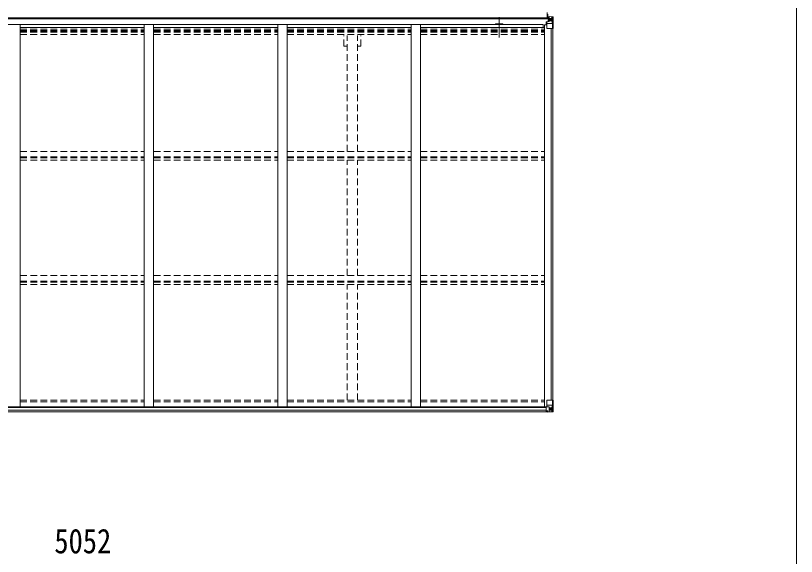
# Model space of a CAD drawing. Units: millimetres at full size, sheet at 1:30; details may follow other scales. Extents: x -8432 to 8432, y -5820 to 5820.
# Drawn here: x 3816 to 8008, y 94 to 2997 of the extents above; entities that cross this region are included whole.
import ezdxf
from ezdxf.enums import TextEntityAlignment as Align

# ---------------------------------------------------------------- set-up
doc = ezdxf.new("R2010")
doc.units = ezdxf.units.MM
doc.header["$LTSCALE"] = 30
doc.linetypes.add('CHAIN1', pattern=[8, 5, -1, 1, -1])
doc.linetypes.add('DASHED1', pattern=[1.8, 1.2, -0.6])
for name, color, linetype, lineweight in [('0-1_本体', 5, 'CHAIN1', 9), ('0-3_ELV2', 4, 'Continuous', 9), ('0-4_TABLE1', 6, 'Continuous', 9), ('0-6_OTH_LINE', 6, 'Continuous', 9), ('F-0_240', 7, 'Continuous', 9)]:
    doc.layers.add(name, color=color, linetype=linetype, lineweight=lineweight)
doc.styles.add('ＭＳ ゴシック', font='')
doc.styles.get('ＭＳ ゴシック').set_extended_font_data('MS Gothic')

msp = doc.modelspace()

# ---------------------------------------------------------------- linework, layer by layer
at = {"layer": '0-1_本体'}
msp.add_line((6412.83, 2988.4), (6412.83, 2879.64), dxfattribs=at)
at = {"layer": '0-3_ELV2'}
for p, q in [((6670.83, 2983.94), (1677.83, 2983.94)), ((6670.83, 2979.2), (1677.83, 2979.2)), ((6670.83, 2979.2), (6670.83, 3014.2)), ((6670.83, 2986.88), (6678.83, 2986.88)), ((6673.33, 2989.02), (6678.83, 2989.02)), ((1700.83, 2948.74), (6647.83, 2948.74)), ((3841.33, 2948.72), (3841.33, 896.25)), ((4507.33, 2948.72), (4507.33, 896.25)), ((4557.33, 2948.72), (4557.33, 896.25)), ((5223.33, 2948.72), (5223.33, 896.25)), ((5273.33, 2948.72), (5273.33, 896.25)), ((5939.33, 2948.72), (5939.33, 896.25)), ((5989.33, 2948.72), (5989.33, 896.25)), ((6400.33, 2953.08), (6425.33, 2953.08)), ((6647.83, 2933.22), (6647.83, 2948.74)), ((6655.33, 2946.9), (6655.33, 896.25)), ((6655.33, 2946.9), (6668.33, 2946.9)), ((3841.33, 2933.22), (4507.33, 2933.22)), ((4557.33, 2933.22), (5223.33, 2933.22)), ((5273.33, 2933.22), (5939.33, 2933.22)), ((5989.33, 2933.22), (6655.33, 2933.22)), ((6690.63, 2928.25), (6690.63, 932.27)), ((6700.33, 2928.25), (6700.33, 932.27)), ((1673.07, 896.25), (6675.6, 896.25)), ((1684.83, 893.99), (6663.83, 893.99)), ((1674.83, 870.48), (6673.83, 870.48)), ((1684.83, 878.38), (6663.83, 878.38))]:
    msp.add_line(p, q, dxfattribs=at)
at = {"layer": '0-3_ELV2', "linetype": 'DASHED1'}
for p, q in [((3841.33, 2924.83), (4507.33, 2924.83)), ((3841.33, 2916.63), (4507.33, 2916.63)), ((3841.33, 2912.7), (4507.33, 2912.7)), ((3841.33, 2907.62), (4507.33, 2907.62)), ((3841.33, 2894.61), (4507.33, 2894.61)), ((4557.33, 2924.83), (5223.33, 2924.83)), ((4557.33, 2916.63), (5223.33, 2916.63)), ((4557.33, 2912.7), (5223.33, 2912.7)), ((4557.33, 2907.62), (5223.33, 2907.62)), ((4557.33, 2894.61), (5223.33, 2894.61)), ((5273.33, 2924.83), (5939.33, 2924.83)), ((5273.33, 2916.63), (5939.33, 2916.63)), ((5273.33, 2912.7), (5939.33, 2912.7)), ((5273.33, 2907.62), (5939.33, 2907.62)), ((5273.33, 2894.61), (5939.33, 2894.61)), ((5989.33, 2924.83), (6655.33, 2924.83)), ((5989.33, 2916.63), (6655.33, 2916.63)), ((5989.33, 2912.7), (6655.33, 2912.7)), ((5989.33, 2907.62), (6655.33, 2907.62)), ((5989.33, 2894.61), (6655.33, 2894.61)), ((5579.14, 2833.02), (5579.14, 2889.29)), ((5596.83, 2267.96), (5596.83, 2889.29)), ((5651.83, 2267.96), (5651.83, 2889.29)), ((5669.54, 2833.02), (5669.54, 2889.29)), ((5596.83, 2833.02), (5579.14, 2833.02)), ((5669.54, 2833.02), (5651.83, 2833.02)), ((3841.37, 2267.96), (4507.33, 2267.96)), ((4557.37, 2267.96), (5223.33, 2267.96)), ((5273.37, 2267.96), (5939.33, 2267.96)), ((5989.37, 2267.96), (6655.33, 2267.96)), ((3841.37, 2238.22), (4507.33, 2238.22)), ((3841.37, 2233.67), (4507.33, 2233.67)), ((4557.37, 2238.22), (5223.33, 2238.22)), ((4557.37, 2233.67), (5223.33, 2233.67)), ((5273.37, 2238.22), (5939.33, 2238.22)), ((5273.37, 2233.67), (5939.33, 2233.67)), ((5989.37, 2238.22), (6655.33, 2238.22)), ((5989.37, 2233.67), (6655.33, 2233.67)), ((3841.37, 2220.66), (4507.33, 2220.66)), ((4557.37, 2220.66), (5223.33, 2220.66)), ((5273.37, 2220.66), (5939.33, 2220.66)), ((5596.83, 1600.97), (5596.83, 2220.66)), ((5651.83, 1600.97), (5651.83, 2220.66)), ((5989.37, 2220.66), (6655.33, 2220.66)), ((3841.37, 1600.97), (4507.33, 1600.97)), ((4557.37, 1600.97), (5223.33, 1600.97)), ((5273.37, 1600.97), (5939.33, 1600.97)), ((5989.37, 1600.97), (6655.33, 1600.97)), ((3841.37, 1571.23), (4507.33, 1571.23)), ((3841.37, 1566.68), (4507.33, 1566.68)), ((3841.37, 1553.67), (4507.33, 1553.67)), ((4557.37, 1571.23), (5223.33, 1571.23)), ((4557.37, 1566.68), (5223.33, 1566.68)), ((4557.37, 1553.67), (5223.33, 1553.67)), ((5273.37, 1571.23), (5939.33, 1571.23)), ((5273.37, 1566.68), (5939.33, 1566.68)), ((5273.37, 1553.67), (5939.33, 1553.67)), ((5596.83, 932.42), (5596.83, 1553.67)), ((5651.83, 932.42), (5651.83, 1553.67)), ((5989.37, 1571.23), (6655.33, 1571.23)), ((5989.37, 1566.68), (6655.33, 1566.68)), ((5989.37, 1553.67), (6655.33, 1553.67)), ((3841.33, 932.42), (4507.33, 932.42)), ((3841.33, 924.08), (4507.33, 924.08)), ((4557.33, 932.42), (5223.33, 932.42)), ((4557.33, 924.08), (5223.33, 924.08)), ((5273.33, 932.42), (5939.33, 932.42)), ((5273.33, 924.08), (5939.33, 924.08)), ((5989.33, 932.42), (6655.33, 932.42)), ((5989.33, 924.08), (6655.33, 924.08))]:
    msp.add_line(p, q, dxfattribs=at)
at = {"layer": '0-3_ELV2'}
for centre, start, end in [((6400.33, 2940.58), 90, 139.2822), ((6425.33, 2940.58), 40.7178, 90)]:
    msp.add_arc(centre, 12.5, start, end, dxfattribs=at)
at = {"layer": '0-4_TABLE1'}
for p, q in [((6670.83, 2988.2), (6670.83, 3005.2)), ((6673.33, 2989.45), (6670.83, 2989.45)), ((6673.33, 2989.23), (6670.83, 2989.23)), ((6673.33, 2988.2), (6670.83, 2988.2)), ((6670.83, 2986.21), (6678.33, 2986.21)), ((6670.83, 2986.18), (6678.33, 2986.18)), ((6670.83, 2985.18), (6678.83, 2985.18)), ((6678.34, 2984.25), (6670.83, 2984.32)), ((6670.83, 2984.16), (6678.34, 2984.09)), ((6671.83, 2988.2), (6671.83, 3005.2)), ((6673.33, 2988.2), (6673.33, 3005.2)), ((6673.83, 2989.02), (6673.83, 2991.65)), ((6673.83, 2991.65), (6701.4, 2989.96)), ((6680.33, 2990.37), (6673.83, 2990.76)), ((6673.83, 2989.84), (6678.83, 2989.75)), ((6674.83, 2964.15), (6674.83, 2984.12)), ((6678.73, 2983.88), (6674.83, 2983.88)), ((6674.83, 2980.25), (6678.83, 2980.25)), ((6678.33, 2986.21), (6678.33, 2984.25)), ((6678.34, 2984.09), (6678.34, 2984.25)), ((6678.83, 2985.54), (6680.33, 2985.54)), ((6678.83, 2982.01), (6692.33, 2982.01)), ((6680.33, 2965.15), (6680.33, 2991.25)), ((6680.33, 2991.14), (6692.33, 2990.35)), ((6694.67, 2981.95), (6692.33, 2982.01)), ((6692.43, 2990.35), (6700.35, 2989.87)), ((6694.67, 2968.48), (6694.67, 2981.95)), ((6695.52, 2985.46), (6698.26, 2989.13)), ((6699.49, 2988.9), (6699.49, 2988.83)), ((6699.49, 2928.25), (6699.49, 2988.83)), ((6701.4, 2989.92), (6701.4, 2989.96)), ((6702.33, 2988.96), (6702.33, 2928.25)), ((6668.88, 2963.16), (6663.83, 2963.12)), ((6663.83, 2946.9), (6663.83, 2963.12)), ((6663.83, 2961.4), (6668.33, 2961.38)), ((6663.83, 2951.25), (6668.33, 2951.25)), ((6664.83, 2963.13), (6664.83, 2961.39)), ((6668.33, 2929.25), (6668.33, 2962.35)), ((6692.33, 2954.92), (6668.33, 2954.92)), ((6679.51, 2964.89), (6669.16, 2963.24)), ((6669.16, 2962.61), (6679.51, 2964.26)), ((6669.16, 2963.24), (6669.16, 2962.61)), ((6674.83, 2972.05), (6678.83, 2972.05)), ((6678.83, 2968.45), (6692.33, 2968.45)), ((6679.51, 2964.26), (6679.51, 2964.89)), ((6686.85, 2974.81), (6686.85, 2973.85)), ((6692.33, 2968.45), (6694.67, 2968.48)), ((6692.33, 2968.45), (6692.33, 2968.45)), ((6698.95, 2955.13), (6692.33, 2954.92)), ((6698.95, 2955.13), (6694.8, 2967.22)), ((6702.33, 2928.25), (6669.33, 2928.25)), ((6668.33, 931.27), (6668.33, 898.18)), ((6702.33, 932.27), (6669.33, 932.27)), ((6699.49, 932.27), (6699.49, 871.69)), ((6702.33, 871.56), (6702.33, 932.27)), ((6663.83, 895.12), (6663.83, 874.96)), ((6673.83, 896.06), (6664.83, 896.03)), ((6692.33, 905.61), (6668.33, 905.61)), ((6669.16, 897.92), (6679.51, 896.26)), ((6669.16, 897.28), (6669.16, 897.92)), ((6676.81, 896.06), (6669.16, 897.28)), ((6680.33, 896.06), (6673.83, 896.06)), ((6679.51, 896.26), (6679.51, 896.06)), ((6680.33, 896.06), (6680.33, 869.27)), ((6680.33, 892.07), (6692.33, 892.07)), ((6687.81, 885.71), (6687.81, 886.67)), ((6698.95, 905.39), (6692.33, 905.61)), ((6692.33, 892.07), (6692.33, 892.07)), ((6692.33, 892.07), (6694.67, 892.04)), ((6694.67, 892.04), (6694.67, 878.57)), ((6698.95, 905.39), (6694.8, 893.31)), ((6664.83, 874.25), (6673.83, 874.19)), ((6673.83, 868.88), (6673.83, 874.82)), ((6692.33, 878.52), (6680.33, 878.52)), ((6680.33, 869.39), (6692.33, 870.17)), ((6694.67, 878.57), (6692.33, 878.51)), ((6692.43, 870.18), (6700.35, 870.65)), ((6695.52, 875.06), (6698.26, 871.4)), ((6699.49, 871.62), (6699.49, 871.69)), ((6701.4, 870.61), (6701.4, 870.56))]:
    msp.add_line(p, q, dxfattribs=at)
for points in [[(6673.83, 2990.25), (6678.83, 2990.25), (6678.83, 2964.79)], [(6685.89, 2976.73), (6684.93, 2976.73), (6684.93, 2975.77), (6685.89, 2975.77)], [(6687.81, 2977.69), (6687.81, 2978.65), (6686.85, 2978.65), (6686.85, 2977.69)], [(6688.77, 2975.77), (6689.73, 2975.77), (6689.73, 2976.73), (6688.77, 2976.73)], [(6686.85, 2973.85), (6687.81, 2973.85), (6687.81, 2974.81)], [(6685.89, 884.75), (6684.93, 884.75), (6684.93, 883.79), (6685.89, 883.79)], [(6687.81, 886.67), (6686.85, 886.67), (6686.85, 885.71)], [(6686.85, 882.83), (6686.85, 881.87), (6687.81, 881.87), (6687.81, 882.83)], [(6688.77, 883.79), (6689.73, 883.79), (6689.73, 884.75), (6688.77, 884.75)], [(6663.83, 874.96), (6663.85, 874.86), (6673.83, 874.82)], [(6701.4, 870.56), (6692.33, 870.01), (6673.83, 868.88)]]:
    msp.add_lwpolyline(points, dxfattribs=at)
for centre in [(6687.33, 2976.25), (6687.33, 884.27)]:
    msp.add_circle(centre, 5.3, dxfattribs=at)
for centre, radius, start, end in [((6678.33, 2986.71), 0.5, 270.00309, 0.00198), ((6678.33, 2986.68), 0.5, 269.99891, 359.99891), ((6678.33, 2983.75), 0.5, 359.95536, 89.47105), ((6678.32, 2983.58), 0.513, 358.95293, 88.11972), ((6685.89, 2977.69), 0.96, 270, 0), ((6688.77, 2977.69), 0.96, 180, 270), ((6698.21, 2988.96), 1.28, 357.54105, 48.82169), ((6700.18, 3002.57), 12.7, 264.89689, 270.75534), ((6701.33, 2988.96), 1, 359.99921, 86.49983), ((6701.34, 2988.96), 0.999, 0.04917, 86.5576), ((6701.34, 2988.92), 0.999, 0.04917, 86.5576), ((6669.27, 2962.31), 0.937, 96.73234, 177.67791), ((6669.27, 2961.68), 0.937, 96.73234, 177.67791), ((6679.4, 2965.83), 0.937, 276.73234, 357.67791), ((6679.4, 2965.19), 0.937, 276.73234, 357.67791), ((6685.89, 2974.81), 0.96, 0, 90), ((6688.77, 2974.81), 0.96, 90, 180), ((6669.33, 2929.25), 1, 180, 270), ((6669.33, 931.27), 1, 90, 180), ((6669.27, 898.85), 0.937, 182.32209, 263.26766), ((6669.27, 898.21), 0.937, 182.32209, 263.26766), ((6679.4, 895.33), 0.937, 50.93398, 83.26766), ((6685.89, 885.71), 0.96, 270, 0), ((6685.89, 882.83), 0.96, 0, 90), ((6688.77, 885.71), 0.96, 180, 270), ((6688.77, 882.83), 0.96, 90, 180), ((6698.21, 871.57), 1.28, 311.17831, 2.45895), ((6700.18, 857.95), 12.7, 89.24466, 95.10311), ((6701.33, 871.56), 1, 273.50017, 0.00079), ((6701.34, 871.6), 0.999, 273.4424, 359.95083), ((6701.34, 871.56), 0.999, 273.4424, 359.95083)]:
    msp.add_arc(centre, radius, start, end, dxfattribs=at)
for centre, major_axis, ratio, start_param, end_param in [((6774.08, 2982.01), (-81.75, 0), 0.061163, 6.2824128, 6.2831853), ((6697.54, 2981.87), (-0.03, 5), 0.573921, 0.7672717, 1.551125), ((6699.2, 2986.94), (0.02, 3), 0.466854, 0.125683, 0.7596956), ((6699.4, 2990.04), (-2, 0.12), 0.060933, 2.0712557, 3.1453404), ((6500.4, 3002.27), (-201, 12.36), 0.060933, 3.1453404, 3.145839), ((6696.07, 2968.5), (0, 3), 0.468246, 1.5772882, 2.0127935), ((6698.22, 2957.48), (-0.85, 2.32), 0.403757, 3.0087805, 3.9744392), ((6664.83, 895.12), (-1, -0.021), 0.906239, 4.6936843, 6.2644806), ((6696.07, 892.02), (0, -3), 0.468246, 4.2703918, 4.7058971), ((6698.22, 903.04), (-0.85, -2.32), 0.403757, 2.3087461, 3.2744049), ((6664.83, 874.96), (-1, 0.012), 0.707053, 0.1587743, 1.5795216), ((6774.08, 878.52), (-81.75, 0), 0.061163, 0, 0.0007725), ((6697.54, 878.65), (-0.03, -5), 0.573921, 4.7320603, 5.5159136), ((6699.2, 873.58), (0.02, -3), 0.466854, 5.5234897, 6.1575023), ((6699.4, 870.48), (-2, -0.12), 0.060933, 3.1378449, 4.2119296), ((6500.4, 858.25), (-201, -12.36), 0.060933, 3.1373463, 3.1378449)]:
    msp.add_ellipse(centre, major_axis=major_axis, ratio=ratio, start_param=start_param, end_param=end_param, dxfattribs=at)
at = {"layer": 'F-0_240', "color": 5}
msp.add_line((8007.94, 5820), (8007.94, -5820), dxfattribs=at)

# ---------------------------------------------------------------- texts
at = {"layer": '0-6_OTH_LINE', "color": 7, "style": 'ＭＳ ゴシック', "width": 0.85}
msp.add_text('5052', height=132, dxfattribs=at).set_placement((4024.33, 70.8), align=Align.BOTTOM_LEFT)

doc.saveas('drawing.dxf')
